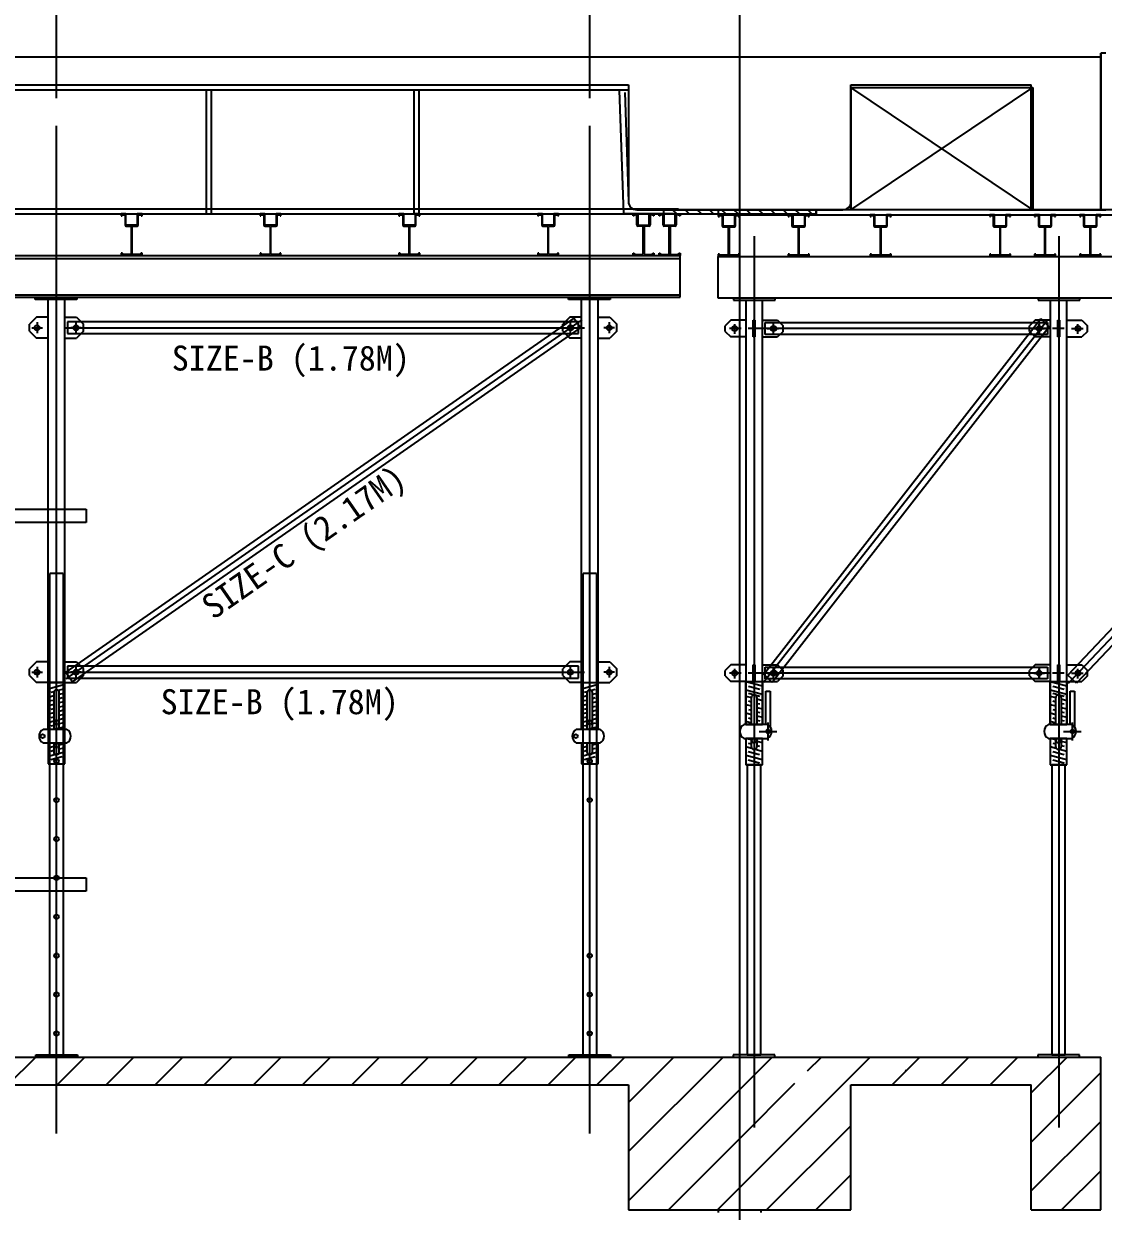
# Model space of a CAD drawing. Header units: metres. Extents: x 0 to 297, y 0 to 210.
# Drawn here: x 233.67 to 272.54, y 121.88 to 164.62 of the extents above; entities that cross this region are included whole.
import ezdxf

# ---------------------------------------------------------------- set-up
doc = ezdxf.new("R2010")
doc.units = ezdxf.units.M
for name, color, linetype in [(' ', 7, 'Continuous'), ('1', 7, 'Continuous'), ('120', 7, 'Continuous'), ('2', 7, 'Continuous'), ('3', 7, 'Continuous'), ('38536', 7, 'Continuous'), ('4', 7, 'Continuous'), ('6', 7, 'Continuous'), ('7', 7, 'Continuous'), ('8', 7, 'Continuous'), ('88804', 7, 'Continuous')]:
    doc.layers.add(name, color=color, linetype=linetype)

msp = doc.modelspace()

# ---------------------------------------------------------------- linework, layer by layer
at = {"layer": ' '}
for p, q in [((167.27, 163.43), (272.45, 163.43)), ((272.45, 163.57), (272.45, 157.93)), ((272.45, 157.93), (272.45, 163.57)), ((272.63, 163.57), (272.45, 163.57)), ((272.45, 157.93), (272.45, 163.43)), ((232.7, 162.43), (255.45, 162.43)), ((255.45, 162.43), (255.45, 158.15)), ((263.45, 158.15), (263.45, 162.43)), ((263.45, 162.43), (269.95, 162.43)), ((270, 162.33), (270, 157.93)), ((234.85, 124.68), (234.85, 160.95)), ((254.05, 124.68), (254.05, 160.95)), ((259.45, 124.68), (259.45, 160.95)), ((255.74, 157.93), (263.16, 157.93)), ((268.45, 157.93), (272.45, 157.93)), ((272.45, 157.93), (272.63, 157.93)), ((259.98, 124.9), (259.98, 156.98)), ((270.95, 124.9), (270.95, 156.98)), ((258.93, 153.55), (258.93, 153.75)), ((259.27, 153.46), (259.27, 153.81)), ((260.67, 153.46), (260.67, 153.81)), ((261.01, 153.55), (261.01, 153.75)), ((269.89, 153.55), (269.89, 153.75)), ((270.23, 153.46), (270.23, 153.81)), ((271.63, 153.46), (271.63, 153.81)), ((271.97, 153.55), (271.97, 153.75)), ((258.93, 141.15), (258.93, 141.35)), ((259.27, 141.06), (259.27, 141.41)), ((260.67, 141.06), (260.67, 141.41)), ((261.01, 141.15), (261.01, 141.35)), ((269.89, 141.15), (269.89, 141.35)), ((270.23, 141.06), (270.23, 141.41)), ((271.63, 141.06), (271.63, 141.41)), ((271.97, 141.15), (271.97, 141.35)), ((235.15, 140.91), (234.55, 140.91)), ((234.55, 140.91), (234.55, 137.98)), ((235.15, 137.98), (235.15, 140.91)), ((260.47, 138.83), (260.47, 139.47)), ((271.43, 138.83), (271.43, 139.47)), ((260.15, 139.15), (260.79, 139.15)), ((271.11, 139.15), (271.75, 139.15)), ((234.55, 137.98), (235.15, 137.98)), ((270.95, 124.9), (270.95, 137.68)), ((167.27, 127.43), (272.45, 127.43)), ((167.27, 127.43), (265.45, 127.43)), ((272.45, 121.93), (272.45, 127.43)), ((232.7, 126.43), (255.45, 126.43)), ((255.45, 126.43), (255.45, 121.93)), ((263.45, 121.93), (263.45, 126.43)), ((263.45, 126.43), (269.95, 126.43)), ((269.95, 121.93), (269.95, 126.43)), ((259.45, 88.68), (259.45, 124.95)), ((255.45, 121.93), (263.45, 121.93)), ((269.95, 121.93), (272.45, 121.93))]:
    msp.add_line(p, q, dxfattribs=at)
for p, q in [((259.45, 160.95), (259.45, 179.36)), ((234.85, 161.95), (234.85, 177.01)), ((254.05, 161.95), (254.05, 177.01))]:
    msp.add_line(p, q)
at = {"layer": '1'}
for p, q in [((269.95, 157.93), (269.95, 162.43)), ((269.95, 157.93), (272.45, 157.93)), ((269.95, 157.93), (272.45, 157.93)), ((259.67, 140.95), (260.27, 140.79)), ((259.67, 140.65), (260.27, 140.49)), ((259.77, 140.78), (260.17, 140.67)), ((270.63, 140.95), (271.23, 140.79)), ((270.63, 140.65), (271.23, 140.49)), ((270.73, 140.78), (271.13, 140.67)), ((259.67, 140.42), (259.87, 140.37)), ((259.77, 140.53), (260.17, 140.42)), ((259.77, 140.25), (259.87, 140.22)), ((260.07, 140.32), (260.27, 140.26)), ((270.63, 140.42), (270.83, 140.37)), ((270.73, 140.53), (271.13, 140.42)), ((270.73, 140.25), (270.83, 140.22)), ((271.03, 140.32), (271.23, 140.26)), ((259.67, 140.12), (259.87, 140.07)), ((259.67, 139.82), (259.87, 139.76)), ((259.77, 139.94), (259.87, 139.92)), ((260.07, 140.16), (260.17, 140.14)), ((260.07, 140.01), (260.27, 139.96)), ((260.07, 139.86), (260.17, 139.83)), ((270.63, 140.12), (270.83, 140.07)), ((270.63, 139.82), (270.83, 139.76)), ((270.73, 139.94), (270.83, 139.92)), ((271.03, 140.16), (271.13, 140.14)), ((271.03, 140.01), (271.23, 139.96)), ((271.03, 139.86), (271.13, 139.83)), ((259.67, 139.52), (259.87, 139.46)), ((259.77, 139.64), (259.87, 139.61)), ((260.07, 139.71), (260.27, 139.66)), ((260.07, 139.56), (260.17, 139.53)), ((270.63, 139.52), (270.83, 139.46)), ((270.73, 139.64), (270.83, 139.61)), ((271.03, 139.71), (271.23, 139.66)), ((271.03, 139.56), (271.13, 139.53)), ((234.37, 139.23), (235.21, 139.23)), ((253.57, 139.23), (254.41, 139.23)), ((235.21, 138.73), (234.37, 138.73)), ((254.41, 138.73), (253.57, 138.73)), ((259.67, 138.61), (259.88, 138.55)), ((259.7, 138.9), (259.87, 138.86)), ((259.76, 138.73), (259.87, 138.7)), ((260.01, 138.51), (260.26, 138.44)), ((260.07, 138.8), (260.26, 138.75)), ((260.07, 138.65), (260.16, 138.62)), ((270.63, 138.61), (270.84, 138.55)), ((270.66, 138.9), (270.83, 138.86)), ((270.73, 138.73), (270.83, 138.7)), ((270.97, 138.51), (271.23, 138.44)), ((271.03, 138.8), (271.23, 138.75)), ((271.03, 138.65), (271.13, 138.62)), ((259.67, 138.3), (260.27, 138.14)), ((259.76, 138.43), (260.16, 138.32)), ((259.76, 138.13), (260.16, 138.02)), ((270.63, 138.3), (271.23, 138.14)), ((270.73, 138.43), (271.13, 138.32)), ((270.73, 138.13), (271.13, 138.02))]:
    msp.add_line(p, q, dxfattribs=at)
for centre, start, end in [((234.5, 138.98), 116.26, 243.74), ((235.09, 138.98), -63.74, 63.74), ((253.7, 138.98), 116.26, 243.74), ((254.29, 138.98), -63.74, 63.74)]:
    msp.add_arc(centre, 0.28, start, end, dxfattribs=at)
at = {"layer": '120'}
for p, q in [((271.27, 141.18), (283.9, 154.56)), ((284.14, 154.51), (271.28, 140.88)), ((253.48, 154.03), (235.18, 141.29)), ((235.2, 141.04), (253.78, 153.97)), ((235.25, 153.9), (235.25, 153.47)), ((253.65, 153.9), (235.25, 153.9)), ((253.72, 153.68), (253.48, 154.03)), ((253.65, 153.47), (253.65, 153.9)), ((270.53, 153.95), (260.31, 140.91)), ((260.32, 141.21), (270.29, 154.02)), ((270.29, 154.02), (270.59, 153.71)), ((284.21, 154.27), (271.58, 140.89)), ((235.12, 153.68), (253.86, 153.68)), ((235.25, 153.47), (253.65, 153.47)), ((235.42, 140.94), (253.72, 153.68)), ((270.65, 153.65), (260.15, 153.65)), ((260.37, 153.87), (270.53, 153.87)), ((260.37, 153.44), (260.37, 153.87)), ((270.59, 153.71), (260.62, 140.91)), ((270.53, 153.87), (270.53, 153.44)), ((270.53, 153.44), (260.37, 153.44)), ((235.25, 141.5), (235.25, 141.07)), ((253.65, 141.5), (235.25, 141.5)), ((253.65, 141.07), (253.65, 141.5)), ((235.12, 141.28), (253.86, 141.28)), ((235.18, 141.29), (235.42, 140.94)), ((235.25, 141.07), (253.65, 141.07)), ((270.65, 141.25), (260.15, 141.25)), ((260.62, 140.91), (260.32, 141.21)), ((260.37, 141.47), (270.53, 141.47)), ((260.37, 141.04), (260.37, 141.47)), ((270.53, 141.47), (270.53, 141.04)), ((271.58, 140.89), (271.27, 141.18)), ((270.53, 141.04), (260.37, 141.04))]:
    msp.add_line(p, q, dxfattribs=at)
for centre in [(234.15, 153.68), (234.15, 153.68), (235.55, 153.68), (253.35, 153.68), (253.35, 153.68), (253.35, 153.68), (253.36, 153.68), (260.67, 153.65), (270.23, 153.65), (270.23, 153.65), (234.15, 141.28), (235.55, 141.28), (235.55, 141.28), (253.35, 141.28), (253.35, 141.28), (260.67, 141.25), (260.68, 141.27), (270.23, 141.25), (271.63, 141.25)]:
    msp.add_circle(centre, 0.09, dxfattribs=at)
at = {"layer": '2'}
for p, q in [((262.2, 157.93), (256.7, 157.93)), ((256.7, 157.93), (256.7, 157.78)), ((256.7, 157.78), (262.2, 157.78)), ((262.2, 157.78), (262.2, 157.93)), ((225.92, 147.15), (235.92, 147.15)), ((235.92, 147.15), (235.92, 146.67)), ((235.92, 146.67), (225.92, 146.67)), ((225.92, 133.88), (235.92, 133.88)), ((235.92, 133.88), (235.92, 133.4)), ((235.92, 133.4), (225.92, 133.4))]:
    msp.add_line(p, q, dxfattribs=at)
at = {"layer": '3'}
for p, q in [((255.45, 162.23), (232.85, 162.23)), ((240.24, 162.23), (240.24, 157.78)), ((240.42, 162.23), (240.42, 157.78)), ((247.72, 162.23), (247.72, 157.78)), ((247.9, 162.23), (247.9, 157.78)), ((255.11, 162.23), (255.27, 157.78)), ((255.31, 162.15), (255.44, 158.22)), ((231.45, 157.96), (257.24, 157.96)), ((232.87, 157.78), (257.45, 157.78)), ((256.7, 157.78), (255.27, 157.78)), ((256.7, 157.93), (255.74, 157.93)), ((256.7, 157.93), (256.7, 157.78)), ((262.2, 157.93), (262.2, 157.78)), ((235.09, 144.83), (234.61, 144.83)), ((254.29, 144.83), (253.81, 144.83)), ((258.69, 121.83), (258.69, 121.93)), ((258.69, 121.93), (260.21, 121.93)), ((260.21, 121.93), (260.21, 121.83))]:
    msp.add_line(p, q, dxfattribs=at)
for centre, start, end in [((255.74, 158.23), 182.15, 270), ((263.16, 158.23), 270, 357.85)]:
    msp.add_arc(centre, 0.3, start, end, dxfattribs=at)
at = {"layer": '38536'}
for p, q in [((284.95, 157.93), (258.68, 157.93)), ((258.68, 157.93), (258.68, 157.75)), ((258.68, 157.75), (284.95, 157.75)), ((258.68, 156.25), (286.45, 156.25)), ((258.68, 154.75), (258.68, 156.25)), ((286.45, 154.75), (258.68, 154.75)), ((234.13, 154.06), (233.88, 153.81)), ((234.55, 154.06), (234.13, 154.06)), ((234.15, 153.88), (234.15, 153.49)), ((234.55, 153.31), (234.55, 154.06)), ((235.15, 154.06), (235.57, 154.06)), ((235.15, 153.31), (235.15, 154.06)), ((235.55, 153.88), (235.55, 153.49)), ((235.55, 153.88), (235.55, 153.49)), ((235.57, 154.06), (235.82, 153.81)), ((253.33, 154.06), (253.08, 153.81)), ((253.75, 154.06), (253.33, 154.06)), ((253.35, 153.88), (253.35, 153.49)), ((253.75, 153.31), (253.75, 154.06)), ((254.35, 153.31), (254.35, 154.06)), ((254.35, 154.06), (254.77, 154.06)), ((254.75, 153.88), (254.75, 153.49)), ((254.75, 153.88), (254.75, 153.49)), ((254.77, 154.06), (255.02, 153.81)), ((259.94, 153.95), (260, 153.95)), ((259.94, 153.35), (259.94, 153.95)), ((260, 153.95), (260, 153.35)), ((270.9, 153.95), (270.96, 153.95)), ((270.9, 153.35), (270.9, 153.95)), ((270.96, 153.95), (270.96, 153.35)), ((233.88, 153.56), (233.88, 153.81)), ((233.88, 153.56), (234.13, 153.31)), ((233.96, 153.68), (234.34, 153.68)), ((235.74, 153.68), (235.36, 153.68)), ((235.74, 153.68), (235.36, 153.68)), ((235.82, 153.56), (235.57, 153.31)), ((235.82, 153.56), (235.82, 153.81)), ((253.08, 153.56), (253.08, 153.81)), ((253.08, 153.56), (253.33, 153.31)), ((253.16, 153.68), (253.54, 153.68)), ((254.94, 153.68), (254.56, 153.68)), ((254.94, 153.68), (254.56, 153.68)), ((255.02, 153.56), (254.77, 153.31)), ((255.02, 153.56), (255.02, 153.81)), ((260.85, 153.65), (260.47, 153.65)), ((260.66, 153.85), (260.66, 153.46)), ((270.04, 153.65), (270.42, 153.65)), ((270.04, 153.65), (270.42, 153.65)), ((270.23, 153.85), (270.23, 153.46)), ((270.23, 153.85), (270.23, 153.46)), ((234.55, 153.31), (234.13, 153.31)), ((235.15, 153.31), (235.57, 153.31)), ((253.75, 153.31), (253.33, 153.31)), ((254.35, 153.31), (254.77, 153.31)), ((260, 153.35), (259.94, 153.35)), ((270.96, 153.35), (270.9, 153.35)), ((234.13, 141.66), (233.88, 141.41)), ((234.55, 141.66), (234.13, 141.66)), ((234.55, 140.91), (234.55, 141.66)), ((235.15, 141.66), (235.57, 141.66)), ((235.15, 140.91), (235.15, 141.66)), ((235.57, 141.66), (235.82, 141.41)), ((253.33, 141.66), (253.08, 141.41)), ((253.75, 141.66), (253.33, 141.66)), ((253.75, 140.91), (253.75, 141.66)), ((254.35, 140.91), (254.35, 141.66)), ((254.35, 141.66), (254.77, 141.66)), ((254.77, 141.66), (255.02, 141.41)), ((259.94, 141.55), (260, 141.55)), ((259.94, 140.95), (259.94, 141.55)), ((260, 141.55), (260, 140.95)), ((270.9, 141.55), (270.96, 141.55)), ((270.9, 140.95), (270.9, 141.55)), ((270.96, 141.55), (270.96, 140.95)), ((233.88, 141.16), (233.88, 141.41)), ((233.88, 141.16), (234.13, 140.91)), ((233.96, 141.28), (234.34, 141.28)), ((234.15, 141.48), (234.15, 141.09)), ((235.74, 141.28), (235.36, 141.28)), ((235.74, 141.28), (235.36, 141.28)), ((235.55, 141.48), (235.55, 141.09)), ((235.55, 141.48), (235.55, 141.09)), ((235.82, 141.16), (235.57, 140.91)), ((235.82, 141.16), (235.82, 141.41)), ((253.08, 141.16), (253.08, 141.41)), ((253.08, 141.16), (253.33, 140.91)), ((253.16, 141.28), (253.54, 141.28)), ((253.35, 141.48), (253.35, 141.09)), ((254.94, 141.28), (254.56, 141.28)), ((254.94, 141.28), (254.56, 141.28)), ((254.75, 141.48), (254.75, 141.09)), ((254.75, 141.48), (254.75, 141.09)), ((255.02, 141.16), (254.77, 140.91)), ((255.02, 141.16), (255.02, 141.41)), ((260.85, 141.25), (260.47, 141.25)), ((260.66, 141.45), (260.66, 141.06)), ((270.04, 141.25), (270.42, 141.25)), ((270.04, 141.25), (270.42, 141.25)), ((270.23, 141.45), (270.23, 141.06)), ((270.23, 141.45), (270.23, 141.06)), ((234.55, 140.91), (234.13, 140.91)), ((235.15, 140.91), (235.57, 140.91)), ((253.75, 140.91), (253.33, 140.91)), ((254.35, 140.91), (254.77, 140.91)), ((260, 140.95), (259.94, 140.95)), ((270.96, 140.95), (270.9, 140.95))]:
    msp.add_line(p, q, dxfattribs=at)
for centre in [(234.15, 153.68), (235.55, 153.68), (235.55, 153.68), (253.35, 153.68), (254.75, 153.68), (254.75, 153.68), (260.66, 153.65), (270.23, 153.65), (270.23, 153.65), (270.23, 153.65), (234.15, 141.28), (235.55, 141.28), (235.55, 141.28), (235.55, 141.28), (253.35, 141.28), (254.75, 141.28), (254.75, 141.28), (254.75, 141.28), (260.66, 141.25), (270.23, 141.25), (270.23, 141.25), (270.23, 141.25)]:
    msp.add_circle(centre, 0.09, dxfattribs=at)
at = {"layer": '4'}
for p, q in [((256.74, 157.78), (256.7, 157.83)), ((257.18, 157.78), (257.03, 157.93)), ((257.63, 157.78), (257.48, 157.93)), ((258.07, 157.78), (257.92, 157.93)), ((258.51, 157.78), (258.36, 157.93)), ((258.95, 157.78), (258.8, 157.93)), ((259.39, 157.78), (259.24, 157.93)), ((259.84, 157.78), (259.69, 157.93)), ((260.28, 157.78), (260.13, 157.93)), ((260.72, 157.78), (260.57, 157.93)), ((261.16, 157.78), (261.01, 157.93)), ((261.6, 157.78), (261.45, 157.93)), ((262.05, 157.78), (261.9, 157.93))]:
    msp.add_line(p, q, dxfattribs=at)
at = {"layer": '6'}
for p, q in [((233.1, 126.43), (234.1, 127.43)), ((234.87, 126.43), (235.87, 127.43)), ((236.64, 126.43), (237.64, 127.43)), ((238.4, 126.43), (239.4, 127.43)), ((240.17, 126.43), (241.17, 127.43)), ((241.94, 126.43), (242.94, 127.43)), ((243.71, 126.43), (244.71, 127.43)), ((245.48, 126.43), (246.48, 127.43)), ((247.24, 126.43), (248.24, 127.43)), ((249.01, 126.43), (250.01, 127.43)), ((250.78, 126.43), (251.78, 127.43)), ((252.55, 126.43), (253.55, 127.43)), ((254.31, 126.43), (255.31, 127.43)), ((255.45, 124.03), (258.85, 127.43)), ((255.45, 125.8), (257.08, 127.43)), ((258.65, 121.93), (264.15, 127.43)), ((259.45, 126.26), (260.62, 127.43)), ((261.89, 126.93), (262.39, 127.43)), ((264.94, 126.43), (265.94, 127.43)), ((266.7, 126.43), (267.7, 127.43)), ((268.47, 126.43), (269.47, 127.43)), ((269.95, 126.14), (271.24, 127.43)), ((265.42, 126.93), (265.45, 126.96)), ((269.95, 124.37), (272.45, 126.87)), ((255.45, 122.26), (259.45, 126.26)), ((259.45, 124.5), (261.44, 126.49)), ((260.42, 121.93), (263.45, 124.96)), ((269.95, 122.61), (272.45, 125.11)), ((256.89, 121.93), (259.45, 124.5)), ((259.45, 122.73), (261.44, 124.72)), ((262.19, 121.93), (263.45, 123.19)), ((271.04, 121.93), (272.45, 123.34)), ((258.65, 121.93), (259.45, 122.73))]:
    msp.add_line(p, q, dxfattribs=at)
at = {"layer": '7'}
for p, q in [((263.45, 162.33), (263.45, 157.93)), ((263.45, 157.93), (263.45, 162.33)), ((263.45, 157.93), (270, 162.33)), ((270, 157.93), (263.45, 162.33)), ((263.45, 162.33), (270, 162.33)), ((237.35, 157.78), (237.18, 157.78)), ((237.18, 157.78), (237.18, 157.71)), ((237.21, 157.71), (237.21, 157.73)), ((237.23, 157.75), (237.3, 157.75)), ((237.32, 157.73), (237.32, 157.38)), ((237.35, 157.78), (237.76, 157.78)), ((237.35, 157.39), (237.35, 157.78)), ((237.93, 157.78), (237.76, 157.78)), ((237.76, 157.78), (237.76, 157.39)), ((237.79, 157.38), (237.79, 157.73)), ((237.81, 157.75), (237.88, 157.75)), ((237.9, 157.73), (237.9, 157.71)), ((237.93, 157.71), (237.93, 157.78)), ((242.35, 157.78), (242.18, 157.78)), ((242.18, 157.78), (242.18, 157.71)), ((242.21, 157.71), (242.21, 157.73)), ((242.23, 157.75), (242.3, 157.75)), ((242.32, 157.73), (242.32, 157.38)), ((242.35, 157.78), (242.76, 157.78)), ((242.35, 157.39), (242.35, 157.78)), ((242.93, 157.78), (242.76, 157.78)), ((242.76, 157.78), (242.76, 157.39)), ((242.79, 157.38), (242.79, 157.73)), ((242.81, 157.75), (242.88, 157.75)), ((242.9, 157.73), (242.9, 157.71)), ((242.93, 157.71), (242.93, 157.78)), ((247.35, 157.78), (247.18, 157.78)), ((247.18, 157.78), (247.18, 157.71)), ((247.21, 157.71), (247.21, 157.73)), ((247.23, 157.75), (247.3, 157.75)), ((247.32, 157.73), (247.32, 157.38)), ((247.35, 157.78), (247.76, 157.78)), ((247.35, 157.39), (247.35, 157.78)), ((247.93, 157.78), (247.76, 157.78)), ((247.76, 157.78), (247.76, 157.39)), ((247.79, 157.38), (247.79, 157.73)), ((247.81, 157.75), (247.88, 157.75)), ((247.9, 157.73), (247.9, 157.71)), ((247.93, 157.71), (247.93, 157.78)), ((252.35, 157.78), (252.18, 157.78)), ((252.18, 157.78), (252.18, 157.71)), ((252.21, 157.71), (252.21, 157.73)), ((252.23, 157.75), (252.3, 157.75)), ((252.32, 157.73), (252.32, 157.38)), ((252.35, 157.78), (252.76, 157.78)), ((252.35, 157.39), (252.35, 157.78)), ((252.93, 157.78), (252.76, 157.78)), ((252.76, 157.78), (252.76, 157.39)), ((252.79, 157.38), (252.79, 157.73)), ((252.81, 157.75), (252.88, 157.75)), ((252.9, 157.73), (252.9, 157.71)), ((252.93, 157.71), (252.93, 157.78)), ((255.61, 157.71), (255.61, 157.78)), ((255.61, 157.78), (255.78, 157.78)), ((255.65, 157.73), (255.65, 157.71)), ((255.73, 157.75), (255.67, 157.75)), ((255.75, 157.38), (255.75, 157.73)), ((256.19, 157.78), (255.78, 157.78)), ((255.78, 157.78), (255.78, 157.39)), ((256.19, 157.39), (256.19, 157.78)), ((256.19, 157.78), (256.36, 157.78)), ((256.23, 157.73), (256.23, 157.38)), ((256.31, 157.75), (256.25, 157.75)), ((256.33, 157.71), (256.33, 157.73)), ((256.36, 157.78), (256.36, 157.71)), ((256.55, 157.71), (256.55, 157.78)), ((256.55, 157.78), (256.72, 157.78)), ((256.58, 157.73), (256.58, 157.71)), ((256.67, 157.75), (256.6, 157.75)), ((256.69, 157.38), (256.69, 157.73)), ((257.13, 157.78), (256.72, 157.78)), ((256.72, 157.78), (256.72, 157.39)), ((257.13, 157.39), (257.13, 157.78)), ((257.13, 157.78), (257.3, 157.78)), ((257.16, 157.73), (257.16, 157.38)), ((257.25, 157.75), (257.18, 157.75)), ((257.27, 157.71), (257.27, 157.73)), ((257.3, 157.78), (257.3, 157.71)), ((258.68, 157.75), (258.68, 157.68)), ((258.85, 157.75), (258.68, 157.75)), ((258.85, 157.36), (258.85, 157.75)), ((258.85, 157.75), (259.26, 157.75)), ((259.26, 157.75), (259.26, 157.36)), ((259.43, 157.75), (259.26, 157.75)), ((259.43, 157.68), (259.43, 157.75)), ((261.2, 157.75), (261.2, 157.68)), ((261.37, 157.75), (261.2, 157.75)), ((261.37, 157.75), (261.78, 157.75)), ((261.37, 157.36), (261.37, 157.75)), ((261.95, 157.75), (261.78, 157.75)), ((261.78, 157.75), (261.78, 157.36)), ((261.95, 157.68), (261.95, 157.75)), ((270, 157.93), (263.45, 157.93)), ((264.15, 157.75), (264.15, 157.68)), ((264.32, 157.75), (264.15, 157.75)), ((264.32, 157.36), (264.32, 157.75)), ((264.32, 157.75), (264.73, 157.75)), ((264.9, 157.75), (264.73, 157.75)), ((264.73, 157.75), (264.73, 157.36)), ((264.9, 157.68), (264.9, 157.75)), ((268.45, 157.75), (268.45, 157.68)), ((268.62, 157.75), (268.45, 157.75)), ((268.62, 157.36), (268.62, 157.75)), ((268.62, 157.75), (269.03, 157.75)), ((269.03, 157.75), (269.03, 157.36)), ((269.2, 157.75), (269.03, 157.75)), ((269.2, 157.68), (269.2, 157.75)), ((270.07, 157.75), (270.07, 157.68)), ((270.24, 157.75), (270.07, 157.75)), ((270.24, 157.36), (270.24, 157.75)), ((270.24, 157.75), (270.65, 157.75)), ((270.65, 157.75), (270.65, 157.36)), ((270.82, 157.75), (270.65, 157.75)), ((270.82, 157.68), (270.82, 157.75)), ((271.7, 157.75), (271.7, 157.68)), ((271.87, 157.75), (271.7, 157.75)), ((271.87, 157.75), (272.28, 157.75)), ((271.87, 157.36), (271.87, 157.75)), ((272.28, 157.75), (272.28, 157.36)), ((272.45, 157.75), (272.28, 157.75)), ((272.45, 157.68), (272.45, 157.75)), ((237.18, 157.71), (237.21, 157.71)), ((237.36, 157.34), (237.52, 157.34)), ((237.74, 157.37), (237.37, 157.37)), ((237.54, 157.32), (237.54, 156.34)), ((237.57, 156.34), (237.57, 157.32)), ((237.59, 157.34), (237.75, 157.34)), ((237.9, 157.71), (237.93, 157.71)), ((242.18, 157.71), (242.21, 157.71)), ((242.36, 157.34), (242.52, 157.34)), ((242.74, 157.37), (242.37, 157.37)), ((242.54, 157.32), (242.54, 156.34)), ((242.57, 156.34), (242.57, 157.32)), ((242.59, 157.34), (242.75, 157.34)), ((242.9, 157.71), (242.93, 157.71)), ((247.18, 157.71), (247.21, 157.71)), ((247.36, 157.34), (247.52, 157.34)), ((247.74, 157.37), (247.37, 157.37)), ((247.54, 157.32), (247.54, 156.34)), ((247.57, 156.34), (247.57, 157.32)), ((247.59, 157.34), (247.75, 157.34)), ((247.9, 157.71), (247.93, 157.71)), ((252.18, 157.71), (252.21, 157.71)), ((252.36, 157.34), (252.52, 157.34)), ((252.74, 157.37), (252.37, 157.37)), ((252.54, 157.32), (252.54, 156.34)), ((252.57, 156.34), (252.57, 157.32)), ((252.59, 157.34), (252.75, 157.34)), ((252.9, 157.71), (252.93, 157.71)), ((255.65, 157.71), (255.61, 157.71)), ((255.95, 157.34), (255.79, 157.34)), ((255.8, 157.37), (256.17, 157.37)), ((255.97, 156.34), (255.97, 157.32)), ((256.01, 157.32), (256.01, 156.34)), ((256.19, 157.34), (256.03, 157.34)), ((256.36, 157.71), (256.33, 157.71)), ((256.58, 157.71), (256.55, 157.71)), ((256.89, 157.34), (256.73, 157.34)), ((256.74, 157.37), (257.11, 157.37)), ((256.91, 156.34), (256.91, 157.32)), ((256.94, 157.32), (256.94, 156.34)), ((257.12, 157.34), (256.96, 157.34)), ((257.3, 157.71), (257.27, 157.71)), ((258.68, 157.68), (258.72, 157.68)), ((258.72, 157.68), (258.72, 157.7)), ((258.74, 157.72), (258.8, 157.72)), ((258.82, 157.7), (258.82, 157.35)), ((258.86, 157.31), (259.02, 157.31)), ((259.24, 157.34), (258.87, 157.34)), ((259.1, 157.31), (259.26, 157.31)), ((259.3, 157.35), (259.3, 157.7)), ((259.32, 157.72), (259.38, 157.72)), ((259.4, 157.7), (259.4, 157.68)), ((259.4, 157.68), (259.43, 157.68)), ((261.2, 157.68), (261.23, 157.68)), ((261.23, 157.68), (261.23, 157.7)), ((261.25, 157.72), (261.31, 157.72)), ((261.33, 157.7), (261.33, 157.35)), ((261.37, 157.31), (261.53, 157.31)), ((261.76, 157.34), (261.39, 157.34)), ((261.61, 157.31), (261.77, 157.31)), ((261.81, 157.35), (261.81, 157.7)), ((261.83, 157.72), (261.89, 157.72)), ((261.91, 157.7), (261.91, 157.68)), ((261.91, 157.68), (261.95, 157.68)), ((264.15, 157.68), (264.18, 157.68)), ((264.18, 157.68), (264.18, 157.7)), ((264.2, 157.72), (264.26, 157.72)), ((264.28, 157.7), (264.28, 157.35)), ((264.32, 157.31), (264.49, 157.31)), ((264.71, 157.34), (264.34, 157.34)), ((264.56, 157.31), (264.72, 157.31)), ((264.76, 157.35), (264.76, 157.7)), ((264.78, 157.72), (264.84, 157.72)), ((264.86, 157.7), (264.86, 157.68)), ((264.86, 157.68), (264.9, 157.68)), ((268.45, 157.68), (268.48, 157.68)), ((268.48, 157.68), (268.48, 157.7)), ((268.5, 157.72), (268.56, 157.72)), ((268.58, 157.7), (268.58, 157.35)), ((268.62, 157.31), (268.79, 157.31)), ((269.01, 157.34), (268.64, 157.34)), ((268.86, 157.31), (269.02, 157.31)), ((269.06, 157.35), (269.06, 157.7)), ((269.08, 157.72), (269.14, 157.72)), ((269.16, 157.7), (269.16, 157.68)), ((269.16, 157.68), (269.2, 157.68)), ((270.07, 157.68), (270.1, 157.68)), ((270.1, 157.68), (270.1, 157.7)), ((270.12, 157.72), (270.19, 157.72)), ((270.21, 157.7), (270.21, 157.35)), ((270.25, 157.31), (270.41, 157.31)), ((270.63, 157.34), (270.26, 157.34)), ((270.48, 157.31), (270.64, 157.31)), ((270.68, 157.35), (270.68, 157.7)), ((270.7, 157.72), (270.77, 157.72)), ((270.79, 157.7), (270.79, 157.68)), ((270.79, 157.68), (270.82, 157.68)), ((271.7, 157.68), (271.73, 157.68)), ((271.73, 157.68), (271.73, 157.7)), ((271.75, 157.72), (271.81, 157.72)), ((271.83, 157.7), (271.83, 157.35)), ((271.87, 157.31), (272.04, 157.31)), ((272.26, 157.34), (271.89, 157.34)), ((272.11, 157.31), (272.27, 157.31)), ((272.31, 157.35), (272.31, 157.7)), ((272.33, 157.72), (272.39, 157.72)), ((272.41, 157.7), (272.41, 157.68)), ((272.41, 157.68), (272.45, 157.68)), ((259.04, 157.29), (259.04, 156.31)), ((259.08, 156.31), (259.08, 157.29)), ((261.55, 157.29), (261.55, 156.31)), ((261.59, 156.31), (261.59, 157.29)), ((264.51, 157.29), (264.51, 156.31)), ((264.54, 156.31), (264.54, 157.29)), ((268.81, 157.29), (268.81, 156.31)), ((268.84, 156.31), (268.84, 157.29)), ((270.43, 157.29), (270.43, 156.31)), ((270.46, 156.31), (270.46, 157.29)), ((272.06, 157.29), (272.06, 156.31)), ((272.09, 156.31), (272.09, 157.29)), ((231.41, 156.28), (257.31, 156.28)), ((231.41, 156.17), (257.31, 156.17)), ((237.22, 156.36), (237.18, 156.36)), ((237.18, 156.36), (237.18, 156.28)), ((237.18, 156.28), (237.93, 156.28)), ((237.22, 156.34), (237.22, 156.36)), ((237.52, 156.32), (237.24, 156.32)), ((237.87, 156.32), (237.59, 156.32)), ((237.93, 156.36), (237.89, 156.36)), ((237.89, 156.36), (237.89, 156.34)), ((237.93, 156.28), (237.93, 156.36)), ((242.22, 156.36), (242.18, 156.36)), ((242.18, 156.36), (242.18, 156.28)), ((242.18, 156.28), (242.93, 156.28)), ((242.22, 156.34), (242.22, 156.36)), ((242.52, 156.32), (242.24, 156.32)), ((242.87, 156.32), (242.59, 156.32)), ((242.93, 156.36), (242.89, 156.36)), ((242.89, 156.36), (242.89, 156.34)), ((242.93, 156.28), (242.93, 156.36)), ((247.22, 156.36), (247.18, 156.36)), ((247.18, 156.36), (247.18, 156.28)), ((247.18, 156.28), (247.93, 156.28)), ((247.22, 156.34), (247.22, 156.36)), ((247.52, 156.32), (247.24, 156.32)), ((247.87, 156.32), (247.59, 156.32)), ((247.93, 156.36), (247.89, 156.36)), ((247.89, 156.36), (247.89, 156.34)), ((247.93, 156.28), (247.93, 156.36)), ((252.22, 156.36), (252.18, 156.36)), ((252.18, 156.36), (252.18, 156.28)), ((252.18, 156.28), (252.93, 156.28)), ((252.22, 156.34), (252.22, 156.36)), ((252.52, 156.32), (252.24, 156.32)), ((252.87, 156.32), (252.59, 156.32)), ((252.93, 156.36), (252.89, 156.36)), ((252.89, 156.36), (252.89, 156.34)), ((252.93, 156.28), (252.93, 156.36)), ((255.61, 156.28), (255.61, 156.36)), ((255.61, 156.36), (255.65, 156.36)), ((256.36, 156.28), (255.61, 156.28)), ((255.65, 156.36), (255.65, 156.34)), ((255.67, 156.32), (255.95, 156.32)), ((256.03, 156.32), (256.3, 156.32)), ((256.32, 156.34), (256.32, 156.36)), ((256.32, 156.36), (256.36, 156.36)), ((256.36, 156.36), (256.36, 156.28)), ((256.55, 156.28), (256.55, 156.36)), ((256.55, 156.36), (256.59, 156.36)), ((257.3, 156.28), (256.55, 156.28)), ((256.59, 156.36), (256.59, 156.34)), ((256.61, 156.32), (256.89, 156.32)), ((256.96, 156.32), (257.24, 156.32)), ((257.26, 156.34), (257.26, 156.36)), ((257.26, 156.36), (257.3, 156.36)), ((257.3, 156.36), (257.3, 156.28)), ((257.31, 154.78), (257.31, 156.28)), ((258.68, 156.33), (258.68, 156.25)), ((258.72, 156.33), (258.68, 156.33)), ((258.68, 156.25), (259.43, 156.25)), ((258.72, 156.31), (258.72, 156.33)), ((259.02, 156.29), (258.74, 156.29)), ((259.37, 156.29), (259.1, 156.29)), ((259.39, 156.33), (259.39, 156.31)), ((259.43, 156.33), (259.39, 156.33)), ((259.43, 156.25), (259.43, 156.33)), ((261.2, 156.33), (261.2, 156.25)), ((261.24, 156.33), (261.2, 156.33)), ((261.2, 156.25), (261.95, 156.25)), ((261.24, 156.31), (261.24, 156.33)), ((261.53, 156.29), (261.26, 156.29)), ((261.89, 156.29), (261.61, 156.29)), ((261.95, 156.33), (261.91, 156.33)), ((261.91, 156.33), (261.91, 156.31)), ((261.95, 156.25), (261.95, 156.33)), ((264.15, 156.33), (264.15, 156.25)), ((264.19, 156.33), (264.15, 156.33)), ((264.15, 156.25), (264.9, 156.25)), ((264.19, 156.31), (264.19, 156.33)), ((264.49, 156.29), (264.21, 156.29)), ((264.84, 156.29), (264.56, 156.29)), ((264.9, 156.33), (264.86, 156.33)), ((264.86, 156.33), (264.86, 156.31)), ((264.9, 156.25), (264.9, 156.33)), ((268.45, 156.33), (268.45, 156.25)), ((268.49, 156.33), (268.45, 156.33)), ((268.45, 156.25), (269.2, 156.25)), ((268.49, 156.31), (268.49, 156.33)), ((268.79, 156.29), (268.51, 156.29)), ((269.14, 156.29), (268.86, 156.29)), ((269.16, 156.33), (269.16, 156.31)), ((269.2, 156.33), (269.16, 156.33)), ((269.2, 156.25), (269.2, 156.33)), ((270.07, 156.33), (270.07, 156.25)), ((270.11, 156.33), (270.07, 156.33)), ((270.07, 156.25), (270.82, 156.25)), ((270.11, 156.31), (270.11, 156.33)), ((270.41, 156.29), (270.13, 156.29)), ((270.76, 156.29), (270.48, 156.29)), ((270.78, 156.33), (270.78, 156.31)), ((270.82, 156.33), (270.78, 156.33)), ((270.82, 156.25), (270.82, 156.33)), ((271.7, 156.33), (271.7, 156.25)), ((271.74, 156.33), (271.7, 156.33)), ((271.7, 156.25), (272.45, 156.25)), ((271.74, 156.31), (271.74, 156.33)), ((272.04, 156.29), (271.76, 156.29)), ((272.39, 156.29), (272.11, 156.29)), ((272.41, 156.33), (272.41, 156.31)), ((272.45, 156.33), (272.41, 156.33)), ((272.45, 156.25), (272.45, 156.33)), ((231.41, 154.87), (257.31, 154.87)), ((231.41, 154.78), (257.31, 154.78)), ((234.08, 154.7), (234.08, 154.78)), ((234.08, 154.78), (235.58, 154.78)), ((235.58, 154.78), (235.58, 154.7)), ((253.28, 154.7), (253.28, 154.78)), ((253.28, 154.78), (254.78, 154.78)), ((254.78, 154.78), (254.78, 154.7)), ((260.73, 154.75), (259.23, 154.75)), ((259.23, 154.75), (259.23, 154.67)), ((260.73, 154.67), (260.73, 154.75)), ((271.7, 154.75), (270.2, 154.75)), ((270.2, 154.75), (270.2, 154.67)), ((271.7, 154.67), (271.7, 154.75)), ((235.58, 154.7), (234.08, 154.7)), ((234.55, 139.23), (234.55, 154.7)), ((235.15, 139.23), (235.15, 154.7)), ((254.78, 154.7), (253.28, 154.7)), ((253.75, 139.23), (253.75, 154.7)), ((254.35, 139.23), (254.35, 154.7)), ((259.23, 154.67), (260.73, 154.67)), ((259.67, 154.67), (259.67, 139.4)), ((260.27, 139.4), (260.27, 154.67)), ((270.2, 154.67), (271.7, 154.67)), ((270.63, 154.67), (270.63, 139.4)), ((271.23, 139.4), (271.23, 154.67)), ((234.61, 127.51), (234.61, 144.83)), ((235.09, 144.83), (235.09, 127.51)), ((253.81, 127.51), (253.81, 144.83)), ((254.29, 144.83), (254.29, 127.51)), ((234.55, 140.91), (235.15, 140.91)), ((235.15, 140.84), (234.55, 140.67)), ((234.86, 140.64), (234.84, 140.64)), ((235.05, 140.66), (234.91, 140.62)), ((253.75, 140.91), (254.35, 140.91)), ((254.35, 140.84), (253.75, 140.67)), ((254.06, 140.64), (254.04, 140.64)), ((254.25, 140.66), (254.11, 140.62)), ((259.67, 139.4), (259.67, 140.95)), ((259.67, 140.95), (260.27, 140.95)), ((260.27, 140.95), (260.27, 139.4)), ((270.63, 140.95), (271.23, 140.95)), ((270.63, 139.4), (270.63, 140.95)), ((271.23, 140.95), (271.23, 139.4)), ((234.75, 140.43), (234.55, 140.37)), ((234.75, 140.58), (234.65, 140.55)), ((234.75, 140.27), (234.65, 140.25)), ((234.75, 140.55), (234.75, 139.23)), ((234.95, 139.23), (234.95, 140.55)), ((235.15, 140.53), (234.95, 140.48)), ((235.05, 140.36), (234.95, 140.33)), ((235.15, 140.23), (234.95, 140.18)), ((253.95, 140.43), (253.75, 140.37)), ((253.95, 140.58), (253.85, 140.55)), ((253.95, 140.27), (253.85, 140.25)), ((253.95, 140.55), (253.95, 139.23)), ((254.15, 139.23), (254.15, 140.55)), ((254.35, 140.53), (254.15, 140.48)), ((254.25, 140.36), (254.15, 140.33)), ((254.35, 140.23), (254.15, 140.18)), ((259.87, 139.41), (259.87, 140.37)), ((259.96, 140.46), (259.98, 140.46)), ((260.07, 140.37), (260.07, 139.41)), ((260.39, 140.6), (260.55, 140.6)), ((260.39, 139.4), (260.39, 140.6)), ((260.55, 140.6), (260.55, 139.31)), ((270.83, 139.41), (270.83, 140.37)), ((270.92, 140.46), (270.94, 140.46)), ((271.03, 140.37), (271.03, 139.41)), ((271.35, 139.4), (271.35, 140.6)), ((271.35, 140.6), (271.51, 140.6)), ((271.51, 140.6), (271.51, 139.31)), ((234.75, 140.12), (234.55, 140.07)), ((234.75, 139.82), (234.55, 139.77)), ((234.75, 139.97), (234.65, 139.94)), ((235.05, 140.05), (234.95, 140.03)), ((235.15, 139.93), (234.95, 139.87)), ((253.95, 140.12), (253.75, 140.07)), ((253.95, 139.82), (253.75, 139.77)), ((253.95, 139.97), (253.85, 139.94)), ((254.25, 140.05), (254.15, 140.03)), ((254.35, 139.93), (254.15, 139.87)), ((234.75, 139.52), (234.55, 139.46)), ((234.75, 139.67), (234.65, 139.64)), ((234.75, 139.37), (234.65, 139.34)), ((235.05, 139.75), (234.95, 139.72)), ((235.15, 139.63), (234.95, 139.57)), ((235.05, 139.45), (234.95, 139.42)), ((253.95, 139.52), (253.75, 139.46)), ((253.95, 139.67), (253.85, 139.64)), ((253.95, 139.37), (253.85, 139.34)), ((254.25, 139.75), (254.15, 139.72)), ((254.35, 139.63), (254.15, 139.57)), ((254.25, 139.45), (254.15, 139.42)), ((260.44, 139.4), (259.6, 139.4)), ((260.27, 139.4), (259.67, 139.4)), ((259.67, 139.4), (260.27, 139.4)), ((271.4, 139.4), (270.57, 139.4)), ((271.23, 139.4), (270.63, 139.4)), ((270.63, 139.4), (271.23, 139.4)), ((235.15, 139.32), (234.8, 139.23)), ((254.35, 139.32), (254, 139.23)), ((234.55, 138.73), (234.55, 137.98)), ((234.75, 138.61), (234.55, 138.55)), ((234.75, 138.73), (234.75, 138.41)), ((234.95, 138.41), (234.95, 138.73)), ((235.15, 138.72), (234.95, 138.66)), ((235.05, 138.54), (234.95, 138.51)), ((235.15, 137.98), (235.15, 138.73)), ((253.75, 138.73), (253.75, 137.98)), ((253.95, 138.61), (253.75, 138.55)), ((253.95, 138.73), (253.95, 138.41)), ((254.15, 138.41), (254.15, 138.73)), ((254.35, 138.72), (254.15, 138.66)), ((254.25, 138.54), (254.15, 138.51)), ((254.35, 137.98), (254.35, 138.73)), ((259.6, 138.9), (260.44, 138.9)), ((260.27, 138.9), (259.67, 138.9)), ((259.67, 138.9), (259.67, 137.95)), ((259.87, 138.6), (259.87, 138.91)), ((259.97, 138.51), (259.95, 138.51)), ((260.07, 138.91), (260.07, 138.6)), ((260.27, 137.95), (260.27, 138.9)), ((270.57, 138.9), (271.4, 138.9)), ((271.23, 138.9), (270.63, 138.9)), ((270.63, 138.9), (270.63, 137.95)), ((270.83, 138.6), (270.83, 138.91)), ((270.94, 138.51), (270.92, 138.51)), ((271.03, 138.91), (271.03, 138.6)), ((271.23, 137.95), (271.23, 138.9)), ((235.15, 138.41), (234.55, 138.25)), ((234.75, 138.46), (234.65, 138.43)), ((235.05, 138.24), (234.65, 138.13)), ((234.84, 138.32), (234.86, 138.32)), ((254.35, 138.41), (253.75, 138.25)), ((253.95, 138.46), (253.85, 138.43)), ((254.25, 138.24), (253.85, 138.13)), ((254.04, 138.32), (254.06, 138.32)), ((234.55, 137.98), (235.15, 137.98)), ((253.75, 137.98), (254.35, 137.98)), ((259.67, 137.95), (260.27, 137.95)), ((259.72, 137.95), (259.72, 127.51)), ((260.21, 137.95), (259.72, 137.95)), ((260.21, 127.51), (260.21, 137.95)), ((270.63, 137.95), (271.23, 137.95)), ((271.17, 137.95), (270.69, 137.95)), ((270.69, 137.95), (270.69, 127.51)), ((271.17, 127.51), (271.17, 137.95)), ((234.1, 127.51), (235.6, 127.51)), ((234.1, 127.43), (234.1, 127.51)), ((235.6, 127.43), (234.1, 127.43)), ((235.6, 127.51), (235.6, 127.43)), ((253.3, 127.51), (254.8, 127.51)), ((253.3, 127.43), (253.3, 127.51)), ((254.8, 127.43), (253.3, 127.43)), ((254.8, 127.51), (254.8, 127.43)), ((260.72, 127.51), (259.22, 127.51)), ((259.22, 127.51), (259.22, 127.43)), ((259.22, 127.43), (260.72, 127.43)), ((259.72, 127.51), (260.21, 127.51)), ((260.72, 127.43), (260.72, 127.51)), ((271.68, 127.51), (270.18, 127.51)), ((270.18, 127.51), (270.18, 127.43)), ((270.18, 127.43), (271.68, 127.43)), ((270.69, 127.51), (271.17, 127.51)), ((271.68, 127.43), (271.68, 127.51))]:
    msp.add_line(p, q, dxfattribs=at)
for centre, radius in [((234.85, 139.48), 0.08), ((254.05, 139.48), 0.08), ((234.35, 138.98), 0.07), ((253.55, 138.98), 0.07), ((260.47, 139.15), 0.07), ((271.43, 139.15), 0.07), ((234.85, 138.65), 0.08), ((234.85, 138.08), 0.08), ((254.05, 138.08), 0.08), ((234.85, 136.68), 0.08), ((254.05, 136.68), 0.08), ((234.85, 135.28), 0.08), ((234.85, 133.88), 0.08), ((234.85, 132.48), 0.08), ((234.85, 131.08), 0.08), ((254.05, 131.08), 0.08), ((234.85, 129.68), 0.08), ((254.05, 129.68), 0.08), ((234.85, 128.28), 0.08), ((254.05, 128.28), 0.08)]:
    msp.add_circle(centre, radius, dxfattribs=at)
for centre, radius, start, end in [((237.23, 157.73), 0.02, 90, 180), ((237.3, 157.73), 0.02, 0, 90), ((237.81, 157.73), 0.02, 90, 180), ((237.88, 157.73), 0.02, 0, 90), ((242.23, 157.73), 0.02, 90, 180), ((242.3, 157.73), 0.02, 0, 90), ((242.81, 157.73), 0.02, 90, 180), ((242.88, 157.73), 0.02, 0, 90), ((247.23, 157.73), 0.02, 90, 180), ((247.3, 157.73), 0.02, 0, 90), ((247.81, 157.73), 0.02, 90, 180), ((247.88, 157.73), 0.02, 0, 90), ((252.23, 157.73), 0.02, 90, 180), ((252.3, 157.73), 0.02, 0, 90), ((252.81, 157.73), 0.02, 90, 180), ((252.88, 157.73), 0.02, 0, 90), ((255.67, 157.73), 0.02, 90, 180), ((255.73, 157.73), 0.02, 0, 90), ((256.25, 157.73), 0.02, 90, 180), ((256.31, 157.73), 0.02, 0, 90), ((256.6, 157.73), 0.02, 90, 180), ((256.67, 157.73), 0.02, 0, 90), ((257.18, 157.73), 0.02, 90, 180), ((257.25, 157.73), 0.02, 0, 90), ((237.36, 157.38), 0.04, 180, 270), ((237.37, 157.39), 0.02, 180, 270), ((237.52, 157.32), 0.02, 0, 90), ((237.59, 157.32), 0.02, 90, 180), ((237.74, 157.39), 0.02, -90, 0), ((237.75, 157.38), 0.04, -90, 0), ((242.36, 157.38), 0.04, 180, 270), ((242.37, 157.39), 0.02, 180, 270), ((242.52, 157.32), 0.02, 0, 90), ((242.59, 157.32), 0.02, 90, 180), ((242.74, 157.39), 0.02, -90, 0), ((242.75, 157.38), 0.04, -90, 0), ((247.36, 157.38), 0.04, 180, 270), ((247.37, 157.39), 0.02, 180, 270), ((247.52, 157.32), 0.02, 0, 90), ((247.59, 157.32), 0.02, 90, 180), ((247.74, 157.39), 0.02, -90, 0), ((247.75, 157.38), 0.04, -90, 0), ((252.36, 157.38), 0.04, 180, 270), ((252.37, 157.39), 0.02, 180, 270), ((252.52, 157.32), 0.02, 0, 90), ((252.59, 157.32), 0.02, 90, 180), ((252.74, 157.39), 0.02, -90, 0), ((252.75, 157.38), 0.04, -90, 0), ((255.79, 157.38), 0.04, 180, 270), ((255.8, 157.39), 0.02, 180, 270), ((255.95, 157.32), 0.02, 0, 90), ((256.03, 157.32), 0.02, 90, 180), ((256.17, 157.39), 0.02, -90, 0), ((256.19, 157.38), 0.04, -90, 0), ((256.73, 157.38), 0.04, 180, 270), ((256.74, 157.39), 0.02, 180, 270), ((256.89, 157.32), 0.02, 0, 90), ((256.96, 157.32), 0.02, 90, 180), ((257.11, 157.39), 0.02, -90, 0), ((257.12, 157.38), 0.04, -90, 0), ((258.74, 157.7), 0.02, 90, 180), ((258.8, 157.7), 0.02, 0, 90), ((258.86, 157.35), 0.04, 180, 270), ((258.87, 157.36), 0.02, 180, 270), ((259.02, 157.29), 0.02, 0, 90), ((259.1, 157.29), 0.02, 90, 180), ((259.24, 157.36), 0.02, -90, 0), ((259.26, 157.35), 0.04, -90, 0), ((259.32, 157.7), 0.02, 90, 180), ((259.38, 157.7), 0.02, 0, 90), ((261.25, 157.7), 0.02, 90, 180), ((261.31, 157.7), 0.02, 0, 90), ((261.37, 157.35), 0.04, 180, 270), ((261.39, 157.36), 0.02, 180, 270), ((261.53, 157.29), 0.02, 0, 90), ((261.61, 157.29), 0.02, 90, 180), ((261.76, 157.36), 0.02, -90, 0), ((261.77, 157.35), 0.04, -90, 0), ((261.83, 157.7), 0.02, 90, 180), ((261.89, 157.7), 0.02, 0, 90), ((264.2, 157.7), 0.02, 90, 180), ((264.26, 157.7), 0.02, 0, 90), ((264.32, 157.35), 0.04, 180, 270), ((264.34, 157.36), 0.02, 180, 270), ((264.49, 157.29), 0.02, 0, 90), ((264.56, 157.29), 0.02, 90, 180), ((264.71, 157.36), 0.02, -90, 0), ((264.72, 157.35), 0.04, -90, 0), ((264.78, 157.7), 0.02, 90, 180), ((264.84, 157.7), 0.02, 0, 90), ((268.5, 157.7), 0.02, 90, 180), ((268.56, 157.7), 0.02, 0, 90), ((268.62, 157.35), 0.04, 180, 270), ((268.64, 157.36), 0.02, 180, 270), ((268.79, 157.29), 0.02, 0, 90), ((268.86, 157.29), 0.02, 90, 180), ((269.01, 157.36), 0.02, -90, 0), ((269.02, 157.35), 0.04, -90, 0), ((269.08, 157.7), 0.02, 90, 180), ((269.14, 157.7), 0.02, 0, 90), ((270.12, 157.7), 0.02, 90, 180), ((270.19, 157.7), 0.02, 0, 90), ((270.25, 157.35), 0.04, 180, 270), ((270.26, 157.36), 0.02, 180, 270), ((270.41, 157.29), 0.02, 0, 90), ((270.48, 157.29), 0.02, 90, 180), ((270.63, 157.36), 0.02, -90, 0), ((270.64, 157.35), 0.04, -90, 0), ((270.7, 157.7), 0.02, 90, 180), ((270.77, 157.7), 0.02, 0, 90), ((271.75, 157.7), 0.02, 90, 180), ((271.81, 157.7), 0.02, 0, 90), ((271.87, 157.35), 0.04, 180, 270), ((271.89, 157.36), 0.02, 180, 270), ((272.04, 157.29), 0.02, 0, 90), ((272.11, 157.29), 0.02, 90, 180), ((272.26, 157.36), 0.02, -90, 0), ((272.27, 157.35), 0.04, -90, 0), ((272.33, 157.7), 0.02, 90, 180), ((272.39, 157.7), 0.02, 0, 90), ((237.24, 156.34), 0.02, 180, 270), ((237.52, 156.34), 0.02, -90, 0), ((237.59, 156.34), 0.02, 180, 270), ((237.87, 156.34), 0.02, -90, 0), ((242.24, 156.34), 0.02, 180, 270), ((242.52, 156.34), 0.02, -90, 0), ((242.59, 156.34), 0.02, 180, 270), ((242.87, 156.34), 0.02, -90, 0), ((247.24, 156.34), 0.02, 180, 270), ((247.52, 156.34), 0.02, -90, 0), ((247.59, 156.34), 0.02, 180, 270), ((247.87, 156.34), 0.02, -90, 0), ((252.24, 156.34), 0.02, 180, 270), ((252.52, 156.34), 0.02, -90, 0), ((252.59, 156.34), 0.02, 180, 270), ((252.87, 156.34), 0.02, -90, 0), ((255.67, 156.34), 0.02, 180, 270), ((255.95, 156.34), 0.02, -90, 0), ((256.03, 156.34), 0.02, 180, 270), ((256.3, 156.34), 0.02, -90, 0), ((256.61, 156.34), 0.02, 180, 270), ((256.89, 156.34), 0.02, -90, 0), ((256.96, 156.34), 0.02, 180, 270), ((257.24, 156.34), 0.02, -90, 0), ((258.74, 156.31), 0.02, 180, 270), ((259.02, 156.31), 0.02, -90, 0), ((259.1, 156.31), 0.02, 180, 270), ((259.37, 156.31), 0.02, -90, 0), ((261.26, 156.31), 0.02, 180, 270), ((261.53, 156.31), 0.02, -90, 0), ((261.61, 156.31), 0.02, 180, 270), ((261.89, 156.31), 0.02, -90, 0), ((264.21, 156.31), 0.02, 180, 270), ((264.49, 156.31), 0.02, -90, 0), ((264.56, 156.31), 0.02, 180, 270), ((264.84, 156.31), 0.02, -90, 0), ((268.51, 156.31), 0.02, 180, 270), ((268.79, 156.31), 0.02, -90, 0), ((268.86, 156.31), 0.02, 180, 270), ((269.14, 156.31), 0.02, -90, 0), ((270.13, 156.31), 0.02, 180, 270), ((270.41, 156.31), 0.02, -90, 0), ((270.48, 156.31), 0.02, 180, 270), ((270.76, 156.31), 0.02, -90, 0), ((271.76, 156.31), 0.02, 180, 270), ((272.04, 156.31), 0.02, -90, 0), ((272.11, 156.31), 0.02, 180, 270), ((272.39, 156.31), 0.02, -90, 0), ((234.84, 140.55), 0.09, 90, 180), ((234.86, 140.55), 0.09, 0.04, 90), ((254.04, 140.55), 0.09, 90, 180), ((254.06, 140.55), 0.09, 0.04, 90), ((259.96, 140.37), 0.09, 90, 179.96), ((259.98, 140.37), 0.09, 0, 90), ((270.92, 140.37), 0.09, 90, 179.96), ((270.94, 140.37), 0.09, 0, 90), ((259.73, 139.15), 0.28, 116.26, 243.74), ((260.32, 139.15), 0.28, -63.74, 63.74), ((270.69, 139.15), 0.28, 116.26, 243.74), ((271.28, 139.15), 0.28, -63.74, 63.74), ((259.96, 138.6), 0.09, 179.96, 268.59), ((259.98, 138.6), 0.09, -91.41, 0), ((270.92, 138.6), 0.09, 179.96, 268.59), ((270.94, 138.6), 0.09, -91.41, 0), ((234.84, 138.41), 0.09, 180, 271.41), ((234.86, 138.41), 0.09, -88.59, 0.04), ((254.04, 138.41), 0.09, 180, 271.41), ((254.06, 138.41), 0.09, -88.59, 0.04)]:
    msp.add_arc(centre, radius, start, end, dxfattribs=at)
at = {"layer": '8'}
for centre in [(259.97, 138.82), (270.93, 138.82)]:
    msp.add_circle(centre, 0.08, dxfattribs=at)
at = {"layer": '88804'}
for p, q in [((259.13, 153.95), (258.93, 153.75)), ((259.67, 153.95), (259.13, 153.95)), ((260.27, 153.95), (260.81, 153.95)), ((260.81, 153.95), (261.01, 153.75)), ((270.09, 153.95), (269.89, 153.75)), ((270.63, 153.95), (270.09, 153.95)), ((271.23, 153.95), (271.77, 153.95)), ((271.77, 153.95), (271.97, 153.75)), ((258.93, 153.55), (259.13, 153.35)), ((259.5, 153.65), (259.08, 153.65)), ((260.16, 153.65), (259.75, 153.65)), ((260, 153.74), (259.94, 153.74)), ((260, 153.56), (259.94, 153.56)), ((260.44, 153.65), (260.85, 153.65)), ((261.01, 153.55), (260.81, 153.35)), ((269.89, 153.55), (270.09, 153.35)), ((270.46, 153.65), (270.04, 153.65)), ((271.13, 153.65), (270.71, 153.65)), ((270.96, 153.74), (270.9, 153.74)), ((270.96, 153.56), (270.9, 153.56)), ((271.4, 153.65), (271.82, 153.65)), ((271.97, 153.55), (271.77, 153.35)), ((259.67, 153.35), (259.13, 153.35)), ((260.27, 153.35), (260.81, 153.35)), ((270.63, 153.35), (270.09, 153.35)), ((271.23, 153.35), (271.77, 153.35)), ((259.13, 141.55), (258.93, 141.35)), ((259.67, 141.55), (259.13, 141.55)), ((260.27, 141.55), (260.81, 141.55)), ((260.81, 141.55), (261.01, 141.35)), ((270.09, 141.55), (269.89, 141.35)), ((270.63, 141.55), (270.09, 141.55)), ((271.23, 141.55), (271.77, 141.55)), ((271.77, 141.55), (271.97, 141.35)), ((258.93, 141.15), (259.13, 140.95)), ((259.5, 141.25), (259.08, 141.25)), ((260.16, 141.25), (259.75, 141.25)), ((260, 141.34), (259.94, 141.34)), ((260, 141.16), (259.94, 141.16)), ((260.44, 141.25), (260.85, 141.25)), ((261.01, 141.15), (260.81, 140.95)), ((269.89, 141.15), (270.09, 140.95)), ((270.46, 141.25), (270.04, 141.25)), ((271.13, 141.25), (270.71, 141.25)), ((270.96, 141.34), (270.9, 141.34)), ((270.96, 141.16), (270.9, 141.16)), ((271.4, 141.25), (271.82, 141.25)), ((271.97, 141.15), (271.77, 140.95)), ((259.67, 140.95), (259.13, 140.95)), ((260.27, 140.95), (260.81, 140.95)), ((270.63, 140.95), (270.09, 140.95)), ((271.23, 140.95), (271.77, 140.95))]:
    msp.add_line(p, q, dxfattribs=at)
for centre in [(259.27, 153.65), (260.67, 153.65), (270.23, 153.65), (271.63, 153.65), (259.27, 141.25), (260.67, 141.25), (270.23, 141.25), (271.63, 141.25)]:
    msp.add_circle(centre, 0.09, dxfattribs=at)

# ---------------------------------------------------------------- texts
at = {"layer": '120'}
for p in [(239, 152.14), (238.6, 139.77)]:
    msp.add_text('SIZE-B (1.78M)', height=0.9, dxfattribs=at).set_placement(p)
msp.add_text('SIZE-C (2.17M)', height=0.9, rotation=34.84, dxfattribs=at).set_placement((240.49, 143.15))

doc.saveas('drawing.dxf')
